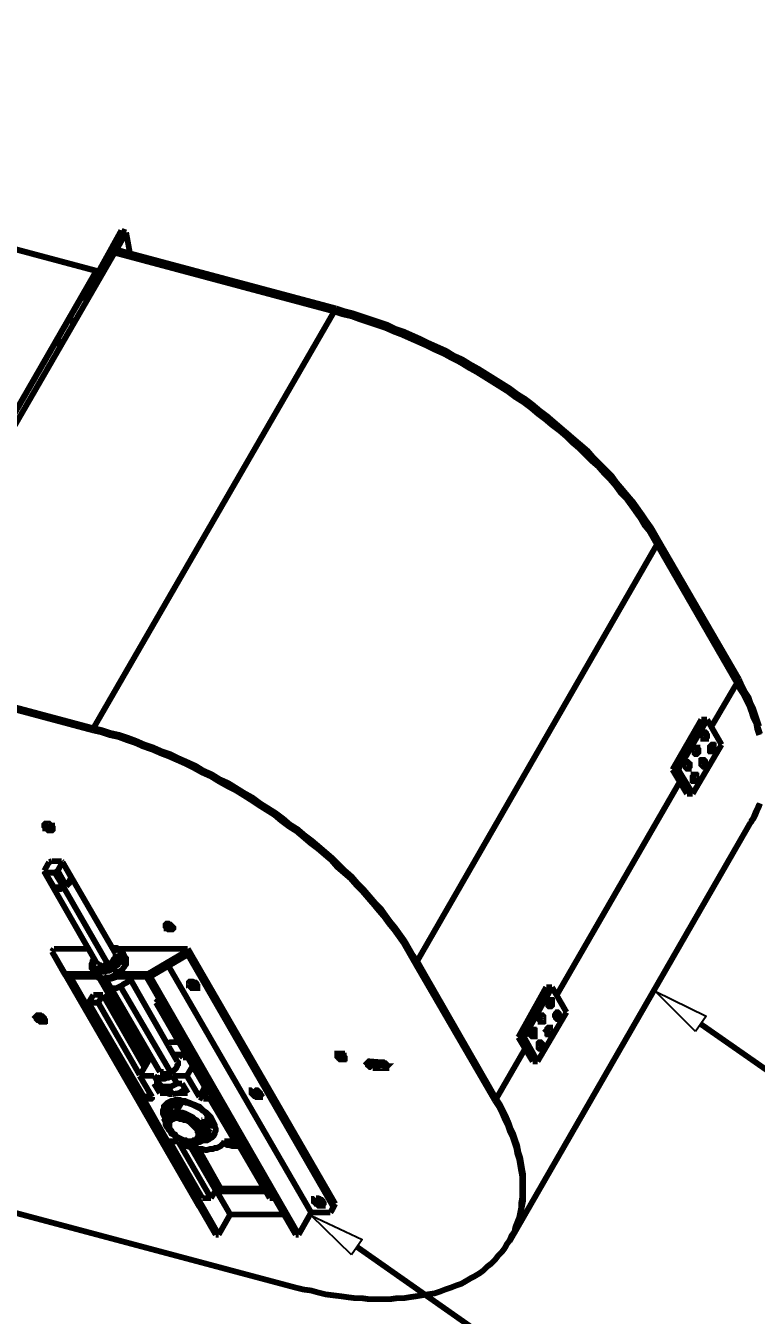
# Model space of a CAD drawing. Extents: x 0.1 to 11.6, y 0.3 to 16.2.
# Drawn here: x 5.55 to 6.813, y 5.702 to 7.934 of the extents above; entities that cross this region are included whole.
import ezdxf

# ---------------------------------------------------------------- set-up
doc = ezdxf.new("R2010")
doc.units = 0
doc.header["$MEASUREMENT"] = 0
doc.dimstyles.get("Standard").update_dxf_attribs({"dimtxt": 0.18, "dimasz": 0.18, "dimexe": 0.18, "dimexo": 0.0625, "dimgap": 0.09, "dimtad": 0, "dimtih": 1, "dimtoh": 1, "dimdec": 4, "dimzin": 0, "dimdsep": 46, "dimtxsty": 'Standard', "dimcen": 0.09, "dimadec": 0, "dimazin": 0, "dimtfac": 1, "dimtdec": 4, "dimtofl": 0, "dimtmove": 0, "dimatfit": 3, "dimfxl": 1, "dimtolj": 1, "dimtzin": 0, "dimarcsym": 0})

# ---------------------------------------------------------------- blocks, each defined once
blk = doc.blocks.new('*D4')
at = {"color": 0, "linetype": 'Continuous', "lineweight": -2, "transparency": 16777216}
blk.add_line((5.2917, 9.696), (5.2917, 8.2452), dxfattribs=at)
for start, end in [(337.5083, 345.0188), (254.9789, 262.4894)]:
    blk.add_arc((5.2917, 9.7994), 1.3741, start, end, dxfattribs=at)
at = {"color": 0, "linetype": 'Continuous', "transparency": 16777216}
for points in [[(6.5882, 9.2604), (6.5344, 9.287), (6.4817, 9.1123)], [(5.114, 8.4669), (5.1101, 8.4071), (5.2917, 8.4252)]]:
    blk.add_solid(points, dxfattribs=at)
at = {"layer": 'Defpoints', "color": 0, "linetype": 'Continuous', "transparency": 16777216}
for p in [(5.305, 9.7917), (5.2917, 9.7716), (5.2917, 9.7585), (5.7616, 8.5081), (9.4933, 7.3733)]:
    blk.add_point(p, dxfattribs=at)
at = {"color": 0, "linetype": 'Continuous', "transparency": 16777216, "insert": (5.9787, 8.6093), "char_height": 0.18, "attachment_point": 5}
blk.add_mtext('\\A1;varE', dxfattribs=at)

msp = doc.modelspace()

# ---------------------------------------------------------------- linework, layer by layer
at = {"color": 0, "const_width": 0.01}
for points in [[(5.67333, 7.50999), (5.06168, 7.67333)], [(5.06168, 7.67333), (5.67165, 7.50999)], [(5.715, 7.58003), (5.67165, 7.50168)], [(5.71832, 7.57835), (5.67503, 7.50168)], [(5.71832, 7.57835), (5.70167, 7.54833)], [(5.72331, 7.57667), (5.70665, 7.54665)], [(5.715, 7.58003), (5.71832, 7.57835)], [(5.71832, 7.57835), (5.72331, 7.57667)], [(5.72999, 7.53999), (5.72331, 7.57667)], [(5.28668, 6.81999), (5.70335, 7.54167)], [(5.70167, 7.54833), (5.70167, 7.54497), (5.70167, 7.54335), (5.70503, 7.54335)], [(5.70665, 7.54665), (5.70167, 7.54833)], [(5.70167, 7.54665), (5.70167, 7.53836)], [(6.08333, 7.44), (5.70335, 7.54167)], [(5.70665, 7.54665), (5.70503, 7.54335)], [(6.08501, 7.44168), (5.70503, 7.54335)], [(5.70503, 7.53999), (5.70503, 7.54335)], [(6.08664, 7.44499), (5.70665, 7.54665)], [(5.70665, 7.54665), (5.70833, 7.54665)], [(5.70665, 7.54665), (5.70833, 7.54665)], [(5.67165, 7.50999), (5.30165, 6.86664)], [(5.67165, 7.50836), (5.30165, 6.86664)], [(5.64665, 7.46164), (5.66997, 7.50499)], [(5.64665, 7.46001), (5.66997, 7.50168)], [(5.66997, 7.50499), (5.67165, 7.50667), (5.67333, 7.50667), (5.67333, 7.50499)], [(5.66997, 7.50499), (5.66997, 7.50168)], [(5.66997, 7.50168), (5.67165, 7.50168)], [(5.67165, 7.50836), (5.67165, 7.50999)], [(5.67333, 7.50999), (5.67165, 7.50999)], [(5.67333, 7.50836), (5.67165, 7.50836)], [(5.67165, 7.50836), (5.67333, 7.50836)], [(5.67165, 7.50667), (5.67333, 7.50667)], [(5.67165, 7.50168), (5.67333, 7.48833)], [(5.67165, 7.50168), (5.67503, 7.50168)], [(5.67165, 7.50168), (5.67333, 7.48833)], [(5.67165, 7.50168), (5.67333, 7.50168)], [(5.67333, 7.50999), (5.67333, 7.50836)], [(5.67333, 7.50667), (5.67333, 7.50999)], [(5.67333, 7.50499), (5.67333, 7.50836)], [(5.67503, 7.50168), (5.67503, 7.49333)], [(5.64501, 7.46001), (5.64665, 7.46001)], [(5.64665, 7.46001), (5.64665, 7.46164)], [(5.66667, 6.71832), (6.08333, 7.44)], [(6.64165, 7.03668), (6.63499, 7.04833), (6.62831, 7.06), (6.62001, 7.06999), (6.61333, 7.08165), (6.60499, 7.09332), (6.59668, 7.10499), (6.58832, 7.11664), (6.57835, 7.12668), (6.56999, 7.13835), (6.56, 7.15001), (6.55003, 7.16), (6.53999, 7.17165), (6.52832, 7.18164), (6.51833, 7.19168), (6.50667, 7.20335), (6.49501, 7.21332), (6.48503, 7.22331), (6.47331, 7.23335), (6.46001, 7.24333), (6.44835, 7.25331), (6.435, 7.26335), (6.42333, 7.27333), (6.41, 7.28331), (6.39665, 7.29167), (6.38336, 7.30165), (6.37001, 7.31), (6.35667, 7.31836), (6.34332, 7.32667), (6.33003, 7.33501), (6.315, 7.34332), (6.30165, 7.35167), (6.28836, 7.35835), (6.27333, 7.36664), (6.25836, 7.37332), (6.24501, 7.37999), (6.22999, 7.38667), (6.215, 7.39333), (6.19997, 7.40001), (6.18668, 7.405), (6.17165, 7.41168), (6.15668, 7.41667), (6.14165, 7.42165), (6.12668, 7.42665), (6.11333, 7.43164), (6.09831, 7.435), (6.08333, 7.44)], [(6.08501, 7.44168), (6.08664, 7.44499)], [(6.64333, 7.03836), (6.63667, 7.05003), (6.62831, 7.06168), (6.62169, 7.07167), (6.61333, 7.08333), (6.60499, 7.095), (6.59668, 7.10667), (6.58832, 7.11833), (6.58003, 7.12831), (6.56999, 7.13997), (6.56, 7.15169), (6.55003, 7.16168), (6.53999, 7.17333), (6.53, 7.18332), (6.51833, 7.19336), (6.50836, 7.20503), (6.49669, 7.215), (6.48503, 7.22499), (6.47331, 7.23503), (6.46164, 7.24501), (6.44997, 7.25499), (6.43668, 7.26497), (6.42503, 7.27501), (6.41168, 7.285), (6.39833, 7.29335), (6.38499, 7.30333), (6.37169, 7.31168), (6.35835, 7.31999), (6.345, 7.32835), (6.33003, 7.33664), (6.31668, 7.345), (6.30333, 7.35335), (6.28836, 7.36003), (6.27501, 7.36833), (6.25999, 7.375), (6.24501, 7.38167), (6.23167, 7.38835), (6.21669, 7.39501), (6.20167, 7.40169), (6.18668, 7.40668), (6.17165, 7.41336), (6.15831, 7.41835), (6.14333, 7.42333), (6.12831, 7.42833), (6.11333, 7.43332), (6.09831, 7.43668), (6.08501, 7.44168)], [(6.64501, 7.04167), (6.63835, 7.05333), (6.63167, 7.065), (6.62332, 7.07667), (6.61664, 7.08664), (6.60835, 7.09831), (6.59999, 7.11003), (6.59, 7.12169), (6.58165, 7.13167), (6.57167, 7.14333), (6.56332, 7.155), (6.55333, 7.16499), (6.54167, 7.17665), (6.53168, 7.18668), (6.52165, 7.19835), (6.50999, 7.20833), (6.49832, 7.21832), (6.48665, 7.22835), (6.47499, 7.23833), (6.46332, 7.24832), (6.45167, 7.25836), (6.43832, 7.26833), (6.42665, 7.27832), (6.41336, 7.28836), (6.40001, 7.29665), (6.38667, 7.30664), (6.37332, 7.315), (6.36003, 7.32335), (6.34668, 7.33165), (6.33333, 7.34), (6.31836, 7.34831), (6.30501, 7.35667), (6.28999, 7.36333), (6.27669, 7.37169), (6.26167, 7.37831), (6.24669, 7.38499), (6.23335, 7.39165), (6.21832, 7.39833), (6.20335, 7.405), (6.18832, 7.41), (6.17503, 7.41667), (6.16, 7.42165), (6.14501, 7.42665), (6.12999, 7.43164), (6.11501, 7.43668), (6.10167, 7.44), (6.08664, 7.44499)], [(5.62332, 7.42503), (5.63499, 7.42165)], [(5.625, 7.42503), (5.63499, 7.42333)], [(5.60167, 7.38499), (5.61165, 7.38336)], [(5.60335, 7.38835), (5.61333, 7.38667)], [(6.22667, 6.315), (6.64165, 7.03668)], [(6.78, 6.79665), (6.64165, 7.03668)], [(6.64333, 7.03836), (6.64501, 7.04167)], [(6.78168, 6.80003), (6.64333, 7.03836)], [(6.78331, 6.80333), (6.64501, 7.04167)], [(5.66499, 6.715), (5.285, 6.81668)], [(5.66667, 6.71832), (5.28668, 6.81999)], [(6.78168, 6.80003), (6.78331, 6.80333)], [(6.81836, 6.72168), (6.815, 6.73167), (6.81168, 6.74164), (6.80832, 6.75168), (6.80333, 6.76167), (6.80003, 6.77165), (6.79335, 6.78168), (6.78836, 6.79167), (6.78331, 6.80333)], [(6.73503, 6.72), (6.78, 6.79665)], [(6.81836, 6.70665), (6.815, 6.71669), (6.81332, 6.72667), (6.80832, 6.73665), (6.80501, 6.74669), (6.80165, 6.75667), (6.79665, 6.76665), (6.79167, 6.77669), (6.785, 6.78668), (6.78, 6.79665)], [(6.81999, 6.70833), (6.81668, 6.71832), (6.81332, 6.72835), (6.81, 6.73833), (6.80664, 6.74832), (6.80165, 6.75836), (6.79665, 6.76833), (6.79167, 6.77832), (6.78668, 6.78836), (6.78168, 6.80003)], [(5.66667, 6.71832), (5.66499, 6.715)], [(6.22331, 6.31168), (6.21669, 6.32335), (6.21001, 6.33501), (6.20335, 6.34668), (6.19499, 6.35835), (6.18668, 6.37001), (6.17833, 6.37999), (6.16997, 6.39165), (6.16, 6.40332), (6.15169, 6.41336), (6.14165, 6.42503), (6.13167, 6.43668), (6.12169, 6.44667), (6.11165, 6.45833), (6.09999, 6.46832), (6.08832, 6.47835), (6.07835, 6.49001), (6.06668, 6.5), (6.05501, 6.50999), (6.04167, 6.52001), (6.03, 6.53), (6.01833, 6.53999), (6.00499, 6.54833), (5.99164, 6.55832), (5.97999, 6.56836), (5.96669, 6.57667), (5.95335, 6.58501), (5.93832, 6.595), (5.92503, 6.60335), (5.91168, 6.61165), (5.89833, 6.61833), (5.88336, 6.62668), (5.87001, 6.63499), (5.85499, 6.64165), (5.84, 6.65001), (5.82667, 6.65668), (5.81168, 6.66336), (5.79665, 6.66997), (5.78331, 6.67503), (5.76833, 6.68164), (5.75331, 6.68668), (5.73833, 6.69336), (5.72331, 6.69835), (5.71001, 6.70335), (5.69499, 6.70665), (5.68001, 6.71164), (5.66499, 6.715)], [(6.22667, 6.315), (6.21832, 6.32667), (6.21164, 6.33832), (6.20503, 6.34999), (6.19667, 6.36165), (6.18832, 6.37332), (6.18001, 6.38336), (6.17165, 6.39501), (6.16336, 6.40668), (6.15332, 6.41667), (6.14333, 6.42833), (6.13336, 6.44), (6.12332, 6.44997), (6.11333, 6.46164), (6.10167, 6.47168), (6.09169, 6.48167), (6.08003, 6.49333), (6.06836, 6.50331), (6.05664, 6.51335), (6.04497, 6.52333), (6.03168, 6.53331), (6.02001, 6.54335), (6.00667, 6.55165), (5.99501, 6.56168), (5.98167, 6.57167), (5.96832, 6.58003), (5.95503, 6.58832), (5.94168, 6.59831), (5.92665, 6.60667), (5.91336, 6.61501), (5.90001, 6.62332), (5.88499, 6.62999), (5.87169, 6.63835), (5.85667, 6.64501), (5.84332, 6.65332), (5.82835, 6.66), (5.81332, 6.66667), (5.80003, 6.67333), (5.785, 6.67833), (5.77001, 6.685), (5.75499, 6.69), (5.74001, 6.69667), (5.72667, 6.70167), (5.71164, 6.70665), (5.69667, 6.71001), (5.68164, 6.715), (5.66667, 6.71832)], [(6.22667, 6.315), (6.21832, 6.32667), (6.21164, 6.33832), (6.20503, 6.34999), (6.19667, 6.36165), (6.18832, 6.37332), (6.18001, 6.38336), (6.17165, 6.39501), (6.16336, 6.40668), (6.15332, 6.41667), (6.14333, 6.42833), (6.13336, 6.44), (6.12332, 6.44997), (6.11333, 6.46164), (6.10167, 6.47168), (6.09169, 6.48167), (6.08003, 6.49333), (6.06836, 6.50331), (6.05664, 6.51335), (6.04497, 6.52333), (6.03168, 6.53331), (6.02001, 6.54335), (6.00667, 6.55165), (5.99501, 6.56168), (5.98167, 6.57167), (5.96832, 6.58003), (5.95503, 6.58832), (5.94168, 6.59831), (5.92665, 6.60667), (5.91336, 6.61501), (5.90001, 6.62332), (5.88499, 6.62999), (5.87169, 6.63835), (5.85667, 6.64501), (5.84332, 6.65332), (5.82835, 6.66), (5.81332, 6.66667), (5.80003, 6.67333), (5.785, 6.67833), (5.77001, 6.685), (5.75499, 6.69), (5.74001, 6.69667), (5.72667, 6.70167), (5.71164, 6.70665), (5.69667, 6.71001), (5.68164, 6.715), (5.66667, 6.71832)], [(6.71832, 6.73335), (6.66835, 6.64665)], [(6.72835, 6.73335), (6.67833, 6.64665)], [(6.72835, 6.73335), (6.71832, 6.73335)], [(6.75331, 6.69), (6.72835, 6.73335)], [(6.70335, 6.60499), (6.75331, 6.69)], [(6.46832, 6.25667), (6.68164, 6.62668)], [(6.67833, 6.64665), (6.66835, 6.64665)], [(6.66835, 6.64665), (6.69336, 6.60499)], [(6.67833, 6.64665), (6.70335, 6.60499)], [(6.70335, 6.60499), (6.69336, 6.60499)], [(6.80333, 6.55501), (6.80501, 6.55664), (6.80832, 6.56332), (6.81168, 6.57167), (6.815, 6.57835), (6.81836, 6.58664)], [(6.80501, 6.55501), (6.80501, 6.55832), (6.81, 6.565), (6.81332, 6.57335), (6.81668, 6.58003), (6.81999, 6.58832)], [(6.80664, 6.56), (6.80832, 6.56168), (6.81168, 6.56836), (6.815, 6.57667), (6.81836, 6.58333)], [(6.80501, 6.55664), (6.80664, 6.56)], [(5.58333, 6.55333), (5.58333, 6.55165), (5.58501, 6.55003), (5.58501, 6.54833), (5.58664, 6.54833), (5.58832, 6.54665), (5.59, 6.54665), (5.59169, 6.54497), (5.59332, 6.54497), (5.595, 6.54497), (5.59668, 6.54497)], [(5.58333, 6.55333), (5.58333, 6.55165), (5.58501, 6.55003), (5.58501, 6.54833), (5.58664, 6.54833), (5.58832, 6.54665), (5.59, 6.54665), (5.59169, 6.54497), (5.59332, 6.54497), (5.595, 6.54497), (5.59668, 6.54497)], [(5.58664, 6.55333), (5.59, 6.55003), (5.595, 6.54833)], [(6.38835, 5.83333), (6.80333, 6.55501)], [(5.59, 6.48665), (5.58165, 6.47168)], [(5.58165, 6.47168), (5.58333, 6.46832)], [(5.58165, 6.47), (5.67333, 6.31)], [(5.595, 6.48833), (5.59, 6.48665)], [(5.61165, 6.48833), (5.595, 6.48833)], [(5.59999, 6.46832), (5.60499, 6.47168)], [(5.60499, 6.47168), (5.61333, 6.48665)], [(5.60499, 6.47168), (5.62001, 6.44499)], [(5.61333, 6.48665), (5.61165, 6.48833)], [(5.70503, 6.32835), (5.61333, 6.48665)], [(5.61333, 6.48665), (5.62831, 6.46001)], [(5.58333, 6.46832), (5.59831, 6.44336)], [(5.58333, 6.46832), (5.59999, 6.46832)], [(5.59999, 6.46832), (5.61501, 6.44336)], [(5.62001, 6.44499), (5.62169, 6.44667), (5.62332, 6.44835), (5.625, 6.44997), (5.62668, 6.45335), (5.62831, 6.45503), (5.62831, 6.45665), (5.62831, 6.45833), (5.62831, 6.46001)], [(5.62001, 6.44499), (5.62831, 6.46001)], [(5.59831, 6.44336), (5.59999, 6.44168), (5.60167, 6.44), (5.60335, 6.44), (5.60499, 6.44), (5.60667, 6.44), (5.61003, 6.44), (5.61333, 6.44168), (5.61501, 6.44336)], [(5.59831, 6.44336), (5.61501, 6.44336)], [(5.69168, 6.31), (5.61501, 6.44336)], [(5.79335, 6.37999), (5.79335, 6.37831), (5.79497, 6.37668), (5.79665, 6.375), (5.79833, 6.375), (5.80003, 6.37332), (5.80165, 6.37332), (5.80333, 6.37332), (5.80501, 6.37332)], [(5.79335, 6.37999), (5.79335, 6.37831), (5.79497, 6.37668), (5.79665, 6.375), (5.79833, 6.375), (5.80003, 6.37332), (5.80165, 6.37332), (5.80333, 6.37332), (5.80501, 6.37332)], [(5.79833, 6.37999), (5.80165, 6.37668)], [(5.59831, 6.33664), (5.595, 6.33165)], [(5.65831, 6.33664), (5.59831, 6.33664)], [(5.67833, 6.30165), (5.68164, 6.30165), (5.685, 6.30165), (5.68668, 6.30165), (5.69, 6.30333), (5.69336, 6.30501), (5.69667, 6.30664), (5.69997, 6.30832), (5.70167, 6.31), (5.70503, 6.31168), (5.70665, 6.315), (5.70833, 6.31668), (5.71001, 6.31999), (5.71164, 6.32167), (5.71332, 6.32497), (5.71332, 6.32667), (5.71332, 6.32835), (5.71332, 6.33165), (5.71164, 6.33333), (5.71001, 6.33501), (5.70665, 6.33664), (5.70503, 6.33832), (5.70335, 6.33832), (5.69997, 6.33832)], [(5.69997, 6.33832), (5.69835, 6.33832)], [(5.70167, 6.30333), (5.70503, 6.30664), (5.70833, 6.30832), (5.71001, 6.31168), (5.71332, 6.31332), (5.715, 6.31668), (5.715, 6.31836), (5.71669, 6.32167), (5.71832, 6.32335), (5.71832, 6.32497), (5.71832, 6.32835), (5.71669, 6.33003), (5.71669, 6.33165), (5.715, 6.33333), (5.71332, 6.33501), (5.71164, 6.33664), (5.71001, 6.33664), (5.70665, 6.33832), (5.70335, 6.33832), (5.70167, 6.33832)], [(5.83003, 6.33664), (5.71001, 6.33664)], [(5.82667, 6.33165), (5.83003, 6.33664)], [(5.83003, 6.33664), (6.08501, 5.89501)], [(5.595, 6.33165), (5.61664, 6.29335)], [(5.595, 6.33165), (5.59831, 6.32667)], [(5.59831, 6.32667), (5.62001, 6.28836)], [(5.59831, 6.32667), (5.84999, 5.88997)], [(5.66667, 6.31836), (5.66499, 6.315), (5.66499, 6.31332), (5.66336, 6.31), (5.66336, 6.30832), (5.66336, 6.30501), (5.66336, 6.30333), (5.66499, 6.30165), (5.66667, 6.30003), (5.66835, 6.29833), (5.66997, 6.29833), (5.67165, 6.29665), (5.67503, 6.29665), (5.67665, 6.29497), (5.68001, 6.29665), (5.68332, 6.29665), (5.68668, 6.29665), (5.69, 6.29833), (5.69336, 6.29833), (5.69667, 6.30003), (5.69997, 6.30165), (5.70167, 6.30333)], [(5.66835, 6.31999), (5.66667, 6.31668), (5.66499, 6.315), (5.66499, 6.31168), (5.66499, 6.31), (5.66499, 6.30832), (5.66667, 6.30664), (5.66667, 6.30501), (5.66835, 6.30333), (5.67165, 6.30165), (5.67333, 6.30165), (5.67503, 6.30165), (5.67833, 6.30165)], [(5.68001, 6.29833), (5.68332, 6.29833), (5.685, 6.29833), (5.68832, 6.30003), (5.69168, 6.30003), (5.69499, 6.30165), (5.69835, 6.30333), (5.70167, 6.30501), (5.70335, 6.30832), (5.70665, 6.31), (5.70833, 6.31168), (5.71001, 6.315), (5.71164, 6.31668), (5.71332, 6.31999), (5.71332, 6.32167), (5.715, 6.32335), (5.715, 6.32667), (5.715, 6.32835), (5.71332, 6.33003)], [(5.68164, 6.30664), (5.685, 6.30664), (5.68668, 6.30832), (5.69, 6.30832), (5.69168, 6.31), (5.69336, 6.31), (5.69667, 6.31168), (5.69835, 6.31332), (5.69997, 6.315), (5.70167, 6.31836), (5.70335, 6.31999), (5.70503, 6.32167), (5.70503, 6.32335), (5.70503, 6.32497), (5.70503, 6.32667), (5.70503, 6.32835)], [(5.70833, 6.29335), (5.71164, 6.29665), (5.71332, 6.29833), (5.71669, 6.30003), (5.71832, 6.30333), (5.72, 6.30501), (5.72168, 6.30832), (5.72331, 6.31), (5.72331, 6.31332), (5.72331, 6.315), (5.72331, 6.31836), (5.72331, 6.31999), (5.72168, 6.32167)], [(5.71332, 6.33003), (5.71164, 6.33333)], [(5.72168, 6.32167), (5.71669, 6.33165)], [(5.76167, 6.29335), (5.82667, 6.33165)], [(5.76497, 6.28836), (5.83003, 6.32667)], [(5.82667, 6.33165), (5.83003, 6.32667)], [(5.83003, 6.32667), (6.08165, 5.88997)], [(6.22667, 6.315), (6.22331, 6.31168)], [(6.36333, 6.07667), (6.22667, 6.315)], [(5.61664, 6.29335), (5.66997, 6.29335)], [(5.61664, 6.29335), (5.62001, 6.28836)], [(5.66499, 6.30165), (5.66997, 6.29167)], [(5.66667, 6.30664), (5.66835, 6.30333)], [(5.66835, 6.30333), (5.66835, 6.30165), (5.66997, 6.30003), (5.67165, 6.30003), (5.67503, 6.29833), (5.67665, 6.29833), (5.68001, 6.29833)], [(5.66997, 6.29167), (5.67165, 6.28999), (5.67333, 6.28836), (5.67503, 6.28668), (5.67833, 6.28668), (5.68001, 6.28668), (5.68332, 6.285), (5.685, 6.285), (5.68832, 6.28668), (5.69168, 6.28668), (5.69499, 6.28668), (5.69835, 6.28836), (5.70167, 6.28999), (5.70503, 6.29167), (5.70833, 6.29335)], [(5.67333, 6.31), (5.67503, 6.31), (5.67665, 6.30832), (5.67833, 6.30832), (5.68001, 6.30664), (5.68164, 6.30664)], [(5.68001, 6.29833), (5.67833, 6.30165)], [(5.70833, 6.29335), (5.70167, 6.30333)], [(5.70833, 6.29335), (5.76167, 6.29335)], [(5.76167, 6.29335), (5.76497, 6.28836)], [(5.79665, 6.30664), (6.04335, 5.87999)], [(6.36165, 6.07335), (6.22331, 6.31168)], [(5.62001, 6.28836), (5.87831, 5.84169)], [(5.62668, 6.28836), (5.67333, 6.28836)], [(5.62668, 6.28836), (5.88336, 5.84169)], [(5.67665, 6.28668), (5.75999, 6.14165)], [(5.67833, 6.28668), (5.685, 6.27333)], [(5.67833, 6.28668), (5.68332, 6.28331), (5.68832, 6.28331)], [(5.685, 6.27333), (5.68668, 6.27165), (5.68832, 6.27001), (5.69, 6.26833), (5.69168, 6.26833), (5.69499, 6.26833), (5.69835, 6.26665)], [(5.68832, 6.28331), (5.69835, 6.285), (5.70833, 6.28836)], [(5.68832, 6.28331), (5.69835, 6.26665)], [(5.69835, 6.28836), (5.70833, 6.28836)], [(5.69835, 6.26665), (5.69997, 6.26833), (5.70335, 6.26833), (5.70665, 6.26833), (5.71001, 6.27001), (5.71332, 6.27165), (5.71669, 6.27333), (5.71832, 6.27501), (5.72168, 6.27669), (5.72499, 6.27832), (5.72667, 6.28168), (5.72835, 6.28331), (5.72999, 6.28668), (5.73167, 6.28836)], [(5.70833, 6.28836), (5.75836, 6.28836)], [(5.80003, 6.12332), (5.71332, 6.27165)], [(5.81168, 6.14165), (5.72999, 6.285)], [(5.75836, 6.28836), (6.01665, 5.84169)], [(5.76497, 6.28836), (6.02165, 5.84169)], [(5.84332, 6.26833), (5.84169, 6.26833), (5.84, 6.26833), (5.83664, 6.26833), (5.83501, 6.27001), (5.83333, 6.27165), (5.83333, 6.27333), (5.83165, 6.27333), (5.83165, 6.27501), (5.83165, 6.27669), (5.83165, 6.27832), (5.83333, 6.28), (5.83501, 6.28)], [(5.83333, 6.28), (5.83832, 6.27501), (5.84668, 6.27333)], [(5.83333, 6.28), (5.83501, 6.28), (5.83501, 6.27832), (5.83664, 6.27669), (5.83832, 6.27501), (5.84, 6.27501), (5.84169, 6.27333), (5.84332, 6.27333), (5.845, 6.27333), (5.84668, 6.27333)], [(5.83501, 6.28), (5.83664, 6.28), (5.83832, 6.28), (5.84169, 6.27832), (5.84332, 6.27832), (5.845, 6.27669), (5.845, 6.27501), (5.84668, 6.27333), (5.84668, 6.27165), (5.84668, 6.27001), (5.84668, 6.26833), (5.845, 6.26833), (5.84332, 6.26833)], [(5.83832, 6.28), (5.845, 6.27669)], [(5.84668, 6.27333), (5.84332, 6.26833)], [(5.84668, 6.27333), (5.84831, 6.27333)], [(6.44997, 6.27001), (6.40169, 6.18332)], [(6.46001, 6.27001), (6.41168, 6.18332)], [(6.46001, 6.27001), (6.44997, 6.27001)], [(6.48503, 6.22667), (6.46001, 6.27001)], [(5.66667, 6.25667), (5.65831, 6.24333)], [(5.68332, 6.25667), (5.66667, 6.25667)], [(5.67503, 6.24333), (5.68332, 6.25667)], [(5.75499, 6.13167), (5.68332, 6.25667)], [(5.69835, 6.26665), (5.78168, 6.12332)], [(5.78, 6.25), (5.77501, 6.24333)], [(5.75499, 6.07835), (5.65831, 6.24333)], [(5.65831, 6.24333), (5.67503, 6.24333)], [(5.74669, 6.11833), (5.67503, 6.24333)], [(5.86664, 6.08501), (5.77501, 6.24333)], [(5.77501, 6.24333), (5.785, 6.24333)], [(6.435, 6.14165), (6.48503, 6.22667)], [(5.56999, 6.22168), (5.56999, 6.22), (5.56999, 6.21832), (5.57167, 6.21669), (5.57335, 6.21669), (5.57497, 6.215), (5.57667, 6.21332), (5.57835, 6.21332), (5.58003, 6.21332), (5.58165, 6.21332), (5.58333, 6.21332)], [(5.56999, 6.22168), (5.56999, 6.22), (5.56999, 6.21832), (5.57167, 6.21669), (5.57335, 6.21669), (5.57497, 6.215), (5.57667, 6.21332), (5.57835, 6.21332), (5.58003, 6.21332), (5.58165, 6.21332), (5.58333, 6.21332)], [(5.57335, 6.22168), (5.57667, 6.21832), (5.58165, 6.21669)], [(6.71669, 6.20665), (7.07497, 5.95665)], [(6.41168, 6.18332), (6.40169, 6.18332)], [(6.40169, 6.18332), (6.42665, 6.14165)], [(6.41168, 6.18332), (6.435, 6.14165)], [(5.815, 6.17503), (5.81168, 6.17503), (5.80832, 6.17503), (5.80501, 6.17503), (5.80165, 6.17503), (5.80003, 6.17503), (5.79665, 6.17333), (5.79497, 6.17333), (5.79497, 6.17165)], [(6.36333, 6.07667), (6.41336, 6.16336)], [(5.74669, 6.11664), (5.76497, 6.14833)], [(5.76665, 6.14833), (5.76497, 6.14833)], [(5.81168, 6.14165), (5.81332, 6.13997), (5.81332, 6.13835), (5.81332, 6.13667), (5.81168, 6.13499), (5.81168, 6.13336), (5.81, 6.12999), (5.80832, 6.12831), (5.80664, 6.12668), (5.80501, 6.125), (5.80165, 6.12332), (5.80003, 6.12332), (5.79665, 6.12169), (5.79497, 6.12001), (5.79167, 6.12001), (5.78999, 6.12001)], [(5.80501, 6.15332), (5.80832, 6.15332), (5.81, 6.15332), (5.81332, 6.15332), (5.81668, 6.15332), (5.81836, 6.15169), (5.81999, 6.15001), (5.82167, 6.14833)], [(5.83003, 6.14833), (5.82167, 6.14833)], [(6.09, 6.155), (6.095, 6.15001), (6.10167, 6.14833)], [(6.09, 6.155), (6.09, 6.15332), (6.09169, 6.15169), (6.09332, 6.15169), (6.095, 6.15001), (6.09668, 6.15001), (6.09831, 6.14833), (6.09999, 6.14833), (6.10167, 6.14833)], [(6.15001, 6.12999), (6.14833, 6.13167), (6.14665, 6.13167), (6.14501, 6.13167), (6.14333, 6.13336), (6.14165, 6.13499), (6.14165, 6.13667), (6.13997, 6.13835), (6.14165, 6.13997), (6.14333, 6.14165), (6.14501, 6.14165)], [(6.14665, 6.13667), (6.14333, 6.14165)], [(6.14333, 6.14165), (6.14665, 6.13667), (6.15169, 6.13499)], [(6.14501, 6.14165), (6.16499, 6.13997)], [(6.15001, 6.12999), (6.15169, 6.13499)], [(6.15169, 6.13499), (6.17165, 6.13336)], [(6.17333, 6.13336), (6.17165, 6.13336), (6.16997, 6.13336), (6.16835, 6.13499), (6.16667, 6.13499), (6.16499, 6.13667), (6.16336, 6.13835), (6.16336, 6.13997)], [(6.16499, 6.13997), (6.16667, 6.13997), (6.16835, 6.13997), (6.16997, 6.13835), (6.17165, 6.13835), (6.17333, 6.13667), (6.17333, 6.13499), (6.17333, 6.13336), (6.17503, 6.13336), (6.17333, 6.13167), (6.17333, 6.12999), (6.17165, 6.12999), (6.16997, 6.12999)], [(6.435, 6.14165), (6.42665, 6.14165)], [(5.74669, 6.11664), (5.76833, 6.08003)], [(5.77165, 6.11664), (5.74669, 6.11664)], [(5.78, 6.10335), (5.77165, 6.11664)], [(5.80333, 6.11664), (5.80003, 6.11501), (5.79665, 6.11333), (5.79335, 6.11333), (5.78999, 6.11165), (5.78668, 6.11165), (5.78331, 6.11165), (5.78, 6.11165), (5.77832, 6.11333), (5.77501, 6.11333), (5.77333, 6.11501), (5.77165, 6.11664)], [(5.78999, 6.12001), (5.78836, 6.12001), (5.785, 6.12001), (5.78331, 6.12169), (5.78331, 6.12332), (5.78168, 6.12332)], [(5.81168, 6.10335), (5.80333, 6.11664)], [(5.82835, 6.11664), (5.80333, 6.11664)], [(5.82835, 6.11664), (5.83832, 6.13336)], [(5.84999, 6.08003), (5.82835, 6.11664)], [(6.15001, 6.12999), (6.16997, 6.12999)], [(6.16997, 6.12999), (6.17165, 6.13336)], [(6.17333, 6.13336), (6.17165, 6.13336)], [(5.78, 6.10335), (5.77165, 6.10335)], [(5.77165, 6.10335), (5.78168, 6.08664)], [(5.81168, 6.10335), (5.80832, 6.10167), (5.80501, 6.09999), (5.80165, 6.09831), (5.79833, 6.09831), (5.79497, 6.09831), (5.79167, 6.09831), (5.78836, 6.09831), (5.785, 6.09831), (5.78331, 6.09999), (5.78168, 6.10167), (5.78, 6.10335)], [(5.78168, 6.08664), (5.78668, 6.09668)], [(5.78668, 6.09831), (5.79167, 6.09)], [(5.79167, 6.09), (5.79167, 6.08832), (5.79335, 6.08664), (5.79497, 6.08664), (5.79833, 6.08501), (5.80003, 6.08501), (5.80333, 6.08501)], [(5.80333, 6.08501), (5.79497, 6.09831)], [(5.80333, 6.08501), (5.815, 6.08664), (5.82497, 6.09332)], [(5.81999, 6.10335), (5.81168, 6.10335)], [(5.83003, 6.08664), (5.81999, 6.10335)], [(5.84999, 6.08003), (5.86003, 6.09831)], [(5.85667, 6.07667), (5.86501, 6.09)], [(5.95167, 6.08003), (5.94997, 6.08003), (5.94835, 6.08003), (5.94667, 6.08165), (5.94499, 6.08165), (5.94336, 6.08333), (5.94168, 6.08501), (5.94, 6.08664), (5.94, 6.08832), (5.94, 6.09), (5.94, 6.09169), (5.94168, 6.09169), (5.94336, 6.09332)], [(5.94336, 6.09332), (5.94499, 6.09169), (5.94835, 6.09169), (5.94997, 6.09169), (5.95167, 6.09), (5.95335, 6.08832), (5.95503, 6.08664), (5.95503, 6.08501), (5.95665, 6.08333), (5.95503, 6.08165), (5.95503, 6.08003), (5.95335, 6.08003), (5.95167, 6.08003)], [(5.94336, 6.09169), (5.94667, 6.08664), (5.95503, 6.08501)], [(5.94336, 6.09169), (5.94336, 6.09), (5.94499, 6.08832), (5.94667, 6.08832), (5.94835, 6.08664), (5.94997, 6.08501), (5.95167, 6.08501), (5.95335, 6.08501), (5.95503, 6.08501)], [(5.94835, 6.09169), (5.95335, 6.08832)], [(5.75331, 6.07667), (5.75836, 6.08501)], [(5.75331, 6.07667), (5.79497, 6.00331)], [(5.76497, 6.07667), (5.75331, 6.07667)], [(5.75836, 6.08501), (5.76497, 6.08501)], [(5.76497, 6.07667), (5.76665, 6.07667), (5.76833, 6.07835), (5.76833, 6.08003)], [(5.76497, 6.07667), (5.76833, 6.08003)], [(5.78168, 6.08664), (5.79497, 6.08664)], [(5.81168, 6.07497), (5.80832, 6.07497), (5.80501, 6.07335), (5.80165, 6.07335), (5.79833, 6.07167), (5.79497, 6.06999), (5.79335, 6.06836), (5.79167, 6.06668), (5.78999, 6.065), (5.78836, 6.06332), (5.78836, 6.06), (5.78668, 6.05664), (5.78668, 6.05333), (5.78668, 6.05165), (5.78836, 6.04833), (5.78999, 6.04497), (5.79167, 6.04167)], [(5.79167, 6.06668), (5.78999, 6.065), (5.78999, 6.06168), (5.78999, 6.05832), (5.78999, 6.05501), (5.79167, 6.05333), (5.79167, 6.05003), (5.79335, 6.04665)], [(5.79335, 6.06), (5.79497, 6.06168), (5.79497, 6.06332), (5.79665, 6.06332), (5.79665, 6.065), (5.79833, 6.065), (5.79833, 6.06668), (5.80003, 6.06668), (5.80003, 6.065), (5.79833, 6.065), (5.79833, 6.06332)], [(5.80003, 6.06668), (5.79833, 6.06668)], [(5.80501, 6.06332), (5.80003, 6.06668)], [(5.80003, 6.06668), (5.80003, 6.065), (5.80003, 6.06332)], [(5.81999, 6.07167), (5.81668, 6.07167), (5.81332, 6.06999), (5.81, 6.06999), (5.80832, 6.06836), (5.80664, 6.06668), (5.80333, 6.065)], [(5.81999, 6.07167), (5.81, 6.05501)], [(5.85499, 6.00499), (5.85667, 6.00499), (5.86003, 6.00499), (5.86333, 6.00499), (5.86664, 6.00667), (5.86833, 6.00836), (5.87169, 6.00999), (5.87332, 6.01167), (5.875, 6.01335), (5.87668, 6.01665), (5.87668, 6.01833), (5.87831, 6.02165), (5.87831, 6.02501), (5.87668, 6.02832), (5.87668, 6.03168), (5.875, 6.035), (5.87332, 6.03836), (5.87169, 6.04167), (5.87001, 6.04497), (5.86664, 6.04833), (5.86333, 6.05165), (5.86165, 6.05333), (5.85667, 6.05664), (5.85335, 6.06), (5.84999, 6.06332), (5.845, 6.065), (5.84169, 6.06668), (5.83664, 6.06836), (5.83333, 6.06999), (5.82835, 6.07167), (5.82497, 6.07335), (5.81999, 6.07335), (5.81668, 6.07497), (5.81168, 6.07497)], [(5.81332, 6.08664), (5.83003, 6.08664)], [(5.86833, 6.02501), (5.86833, 6.02669), (5.87001, 6.03), (5.87001, 6.03168), (5.87001, 6.035), (5.87001, 6.03668), (5.86833, 6.03999), (5.86664, 6.04335), (5.86501, 6.04497), (5.86333, 6.04833), (5.86165, 6.05165), (5.85835, 6.05501), (5.85499, 6.05664), (5.85167, 6.06), (5.84831, 6.06168), (5.845, 6.06332), (5.84169, 6.065), (5.83832, 6.06668), (5.83333, 6.06836), (5.83003, 6.06999), (5.82667, 6.06999), (5.82335, 6.07167), (5.81999, 6.07167)], [(5.84999, 6.08003), (5.85335, 6.07835), (5.85667, 6.07667)], [(5.86833, 6.07667), (5.85667, 6.07667)], [(5.86664, 6.08501), (5.875, 6.08501)], [(5.86833, 6.07667), (5.875, 6.08501)], [(5.91168, 6.00331), (5.86833, 6.07667)], [(5.91667, 6.01167), (5.875, 6.08501)], [(5.95503, 6.08501), (5.95167, 6.08003)], [(5.95503, 6.08501), (5.95665, 6.08501)], [(6.01665, 5.75), (6.03, 5.74669), (6.04335, 5.74501), (6.05501, 5.74164), (6.06836, 5.73833), (6.08165, 5.73665), (6.095, 5.73503), (6.10667, 5.73335), (6.12001, 5.73167), (6.13167, 5.73167), (6.14333, 5.72999), (6.15668, 5.72999), (6.16835, 5.72999), (6.18001, 5.72999), (6.19168, 5.73167), (6.20335, 5.73167), (6.21332, 5.73335), (6.22499, 5.73503), (6.23503, 5.73665), (6.24501, 5.73833), (6.25667, 5.74001), (6.26665, 5.74333), (6.27501, 5.74669), (6.285, 5.75), (6.29335, 5.75331), (6.30333, 5.75667), (6.31168, 5.76167), (6.31999, 5.76665), (6.32667, 5.77001), (6.33501, 5.77501), (6.34169, 5.78), (6.34831, 5.78668), (6.35499, 5.79167), (6.36165, 5.79833), (6.36664, 5.80501), (6.37332, 5.81168), (6.37831, 5.81836), (6.38167, 5.82497), (6.38667, 5.83165), (6.38997, 5.84), (6.39501, 5.84668), (6.39665, 5.85499), (6.40001, 5.86333), (6.40332, 5.87169), (6.405, 5.87999), (6.40668, 5.88835), (6.40668, 5.89665), (6.40831, 5.905), (6.40831, 5.91499), (6.40831, 5.92333), (6.40831, 5.93332), (6.40831, 5.94336), (6.40668, 5.95167), (6.405, 5.96164), (6.40332, 5.97168), (6.40001, 5.98167), (6.39833, 5.99164), (6.39501, 6.00168), (6.39165, 6.01167), (6.38667, 6.02165), (6.38336, 6.03168), (6.37831, 6.04167), (6.37332, 6.05333), (6.36833, 6.06332), (6.36165, 6.07335)], [(6.36333, 6.07667), (6.36165, 6.07335)], [(6.38835, 5.83333), (6.38835, 5.83501), (6.39333, 5.84332), (6.39665, 5.84999), (6.40001, 5.85835), (6.40169, 5.86664), (6.405, 5.875), (6.40668, 5.88336), (6.40831, 5.89165), (6.41, 5.90001), (6.41, 5.91), (6.41, 5.91835), (6.41, 5.92665), (6.41, 5.93668), (6.41, 5.94667), (6.40831, 5.95503), (6.40668, 5.965), (6.405, 5.97499), (6.40169, 5.98503), (6.40001, 5.99501), (6.39665, 6.00499), (6.39333, 6.01497), (6.38835, 6.02501), (6.38499, 6.035), (6.37999, 6.04665), (6.375, 6.05664), (6.37001, 6.06668), (6.36333, 6.07667)], [(6.38835, 5.83333), (6.38835, 5.83501), (6.39333, 5.84332), (6.39665, 5.84999), (6.40001, 5.85835), (6.40169, 5.86664), (6.405, 5.875), (6.40668, 5.88336), (6.40831, 5.89165), (6.41, 5.90001), (6.41, 5.91), (6.41, 5.91835), (6.41, 5.92665), (6.41, 5.93668), (6.41, 5.94667), (6.40831, 5.95503), (6.40668, 5.965), (6.405, 5.97499), (6.40169, 5.98503), (6.40001, 5.99501), (6.39665, 6.00499), (6.39333, 6.01497), (6.38835, 6.02501), (6.38499, 6.035), (6.37999, 6.04665), (6.375, 6.05664), (6.37001, 6.06668), (6.36333, 6.07667)], [(5.84169, 6), (5.83664, 6), (5.83333, 6.00168), (5.83003, 6.00168), (5.82667, 6.00331), (5.82335, 6.00499), (5.81836, 6.00667), (5.815, 6.00836), (5.81168, 6.00999), (5.80832, 6.01167), (5.80501, 6.01497), (5.80165, 6.01665), (5.80003, 6.02001), (5.79665, 6.02333), (5.79497, 6.02669), (5.79335, 6.02832), (5.79167, 6.03168), (5.79167, 6.035), (5.79167, 6.03668), (5.78999, 6.03999), (5.79167, 6.04167), (5.79167, 6.04497), (5.79335, 6.04665), (5.79497, 6.04833), (5.79665, 6.05003), (5.79833, 6.05165), (5.80003, 6.05333), (5.80333, 6.05333), (5.80664, 6.05333), (5.81, 6.05501)], [(5.79833, 6.06332), (5.79665, 6.06168), (5.79665, 6.06), (5.79497, 6.06), (5.79335, 6.05832), (5.79335, 6.06)], [(5.80003, 6.06332), (5.79833, 6.06332), (5.79833, 6.06168), (5.79665, 6.06), (5.79497, 6.05832), (5.79335, 6.05664), (5.79335, 6.05832)], [(5.79335, 6.06), (5.79497, 6.06168)], [(5.79497, 6.06), (5.79335, 6.06)], [(5.79335, 6.05832), (5.79497, 6.05832)], [(5.79335, 6.05664), (5.79665, 6.05333)], [(5.79665, 6.05333), (5.79335, 6.04665)], [(5.79497, 6.06168), (5.79833, 6.065)], [(5.79665, 6.06168), (5.79497, 6.06)], [(5.79665, 6.06168), (5.79497, 6.06168)], [(5.79665, 6.06168), (5.79833, 6.065)], [(5.80003, 6.02501), (5.79833, 6.02669), (5.79665, 6.02832), (5.79665, 6.03168), (5.79665, 6.03331), (5.79665, 6.035), (5.79665, 6.03836), (5.79833, 6.03999), (5.79833, 6.04167), (5.80003, 6.04335), (5.80165, 6.04497), (5.80501, 6.04497), (5.80664, 6.04665), (5.81, 6.04665), (5.81168, 6.04665), (5.815, 6.04665), (5.81836, 6.04497), (5.82167, 6.04497), (5.82497, 6.04335), (5.82835, 6.04167), (5.83165, 6.03999), (5.83501, 6.03836), (5.83832, 6.03668), (5.84, 6.035), (5.84332, 6.03168), (5.845, 6.03), (5.84668, 6.02832), (5.84831, 6.02501), (5.84999, 6.02165), (5.85167, 6.02001), (5.85167, 6.01833), (5.85167, 6.01497), (5.85167, 6.01335), (5.85167, 6.01167), (5.84999, 6.00999), (5.84831, 6.00836), (5.84668, 6.00667), (5.845, 6.00499), (5.84332, 6.00499), (5.84, 6.00331)], [(5.79833, 6.065), (5.80003, 6.065)], [(5.79833, 6.065), (5.80003, 6.065)], [(5.79833, 6.06332), (5.80003, 6.06332)], [(5.80501, 6.06), (5.80333, 6.06), (5.80333, 6.05832), (5.80165, 6.05832), (5.80165, 6.05664), (5.80003, 6.05664), (5.80003, 6.05501), (5.79833, 6.05501), (5.79833, 6.05333)], [(5.79833, 6.03999), (5.79833, 6.04167), (5.80003, 6.04335), (5.80003, 6.04497), (5.80333, 6.04665), (5.80501, 6.04833), (5.80664, 6.04833), (5.81, 6.04833), (5.81332, 6.05003)], [(5.80003, 6.04497), (5.79833, 6.03999)], [(5.80501, 6.06), (5.80003, 6.06332)], [(5.80501, 6.06332), (5.80501, 6.06168), (5.80501, 6.06)], [(5.81, 6.05501), (5.81332, 6.05333), (5.81668, 6.05333), (5.81999, 6.05333), (5.82497, 6.05165), (5.82835, 6.05003), (5.83165, 6.04833), (5.83501, 6.04665), (5.83832, 6.04497), (5.84169, 6.04167), (5.845, 6.03999), (5.84831, 6.03668), (5.85167, 6.035), (5.85335, 6.03168), (5.85499, 6.02832), (5.85667, 6.02669), (5.85835, 6.02333), (5.86003, 6.02001), (5.86003, 6.01665), (5.86003, 6.01497), (5.86003, 6.01167), (5.85835, 6.00999), (5.85835, 6.00836), (5.85667, 6.00667), (5.85499, 6.00499), (5.85335, 6.00331), (5.84999, 6.00168), (5.84668, 6.00168), (5.845, 6), (5.84169, 6)], [(5.81332, 6.05003), (5.81668, 6.04833), (5.81999, 6.04833), (5.82335, 6.04833), (5.82667, 6.04665), (5.83003, 6.04497), (5.83333, 6.04335), (5.83664, 6.04167), (5.83832, 6.03999), (5.84169, 6.03836), (5.845, 6.035), (5.84668, 6.03331), (5.84831, 6.03), (5.84999, 6.02669), (5.85167, 6.02501), (5.85335, 6.02165), (5.85335, 6.02001), (5.85335, 6.01665), (5.85335, 6.01497), (5.85335, 6.01335), (5.85167, 6.01167), (5.84999, 6.00999)], [(5.86333, 6.03168), (5.86165, 6.03168), (5.86165, 6.03331), (5.86165, 6.035), (5.86165, 6.03668), (5.86333, 6.03836), (5.86333, 6.03999), (5.86501, 6.03999), (5.86501, 6.04167), (5.86664, 6.03999), (5.86833, 6.03999)], [(5.80003, 6.02501), (5.80003, 6.02333)], [(5.85835, 6.03168), (5.85835, 6.03331), (5.85667, 6.035), (5.85667, 6.03668), (5.85835, 6.03836), (5.85835, 6.03999), (5.86003, 6.03999), (5.86003, 6.04167)], [(5.86003, 6.03), (5.85835, 6.03), (5.85835, 6.03168)], [(5.85835, 6.03168), (5.86333, 6.03168)], [(5.85835, 6.00836), (5.86833, 6.02501)], [(5.86501, 6.04167), (5.86003, 6.04167)], [(5.86003, 6.03), (5.86501, 6.03)], [(5.86333, 6.03168), (5.86333, 6.03331), (5.86333, 6.035), (5.86333, 6.03668), (5.86333, 6.03836), (5.86501, 6.03999), (5.86664, 6.03999), (5.86833, 6.03836)], [(5.86501, 6.03836), (5.86333, 6.03668)], [(5.86833, 6.03836), (5.86833, 6.03668), (5.86833, 6.035), (5.86833, 6.03331), (5.86833, 6.03168), (5.86664, 6.03), (5.86501, 6.03), (5.86333, 6.03168)], [(5.86333, 6.03668), (5.86501, 6.03331)], [(5.86333, 6.03168), (5.86501, 6.03168)], [(5.86833, 6.03168), (5.86664, 6.03), (5.86501, 6.03), (5.86333, 6.03), (5.86333, 6.03168)], [(5.86664, 6.03836), (5.86501, 6.03836)], [(5.86501, 6.03836), (5.86664, 6.03836)], [(5.86501, 6.035), (5.86833, 6.035)], [(5.86501, 6.03331), (5.86664, 6.03168)], [(5.86833, 6.035), (5.86664, 6.03836)], [(5.86833, 6.035), (5.86664, 6.03168)], [(5.86833, 6.03836), (5.86833, 6.03999)], [(5.86833, 6.03168), (5.87001, 6.03168)], [(5.79497, 6.00331), (5.81332, 6.00331)], [(5.85499, 5.905), (5.79833, 6.00331)], [(5.81332, 6.00331), (5.81836, 6), (5.82335, 5.99832), (5.82835, 5.99501), (5.83333, 5.99333), (5.84, 5.99164), (5.845, 5.99164), (5.84999, 5.99001), (5.85499, 5.99001), (5.86003, 5.98833), (5.86333, 5.98833), (5.86833, 5.99001), (5.87332, 5.99001), (5.87668, 5.99164), (5.87999, 5.99164), (5.88336, 5.99333), (5.88667, 5.99501), (5.88997, 5.99832), (5.89165, 6), (5.89333, 6.00331)], [(5.87001, 5.905), (5.81332, 6.00331)], [(5.83501, 6.00331), (5.83664, 6.00331)], [(5.84, 6.00331), (5.83664, 6.00331)], [(5.84999, 6.00999), (5.85335, 6.01497)], [(5.85835, 6.00999), (5.86003, 6.00999), (5.86333, 6.00999), (5.86664, 6.00999), (5.86833, 6.01167), (5.87169, 6.01335), (5.875, 6.01497), (5.87668, 6.01665)], [(5.89165, 6), (5.89501, 5.99832), (5.89833, 5.99669), (5.90169, 5.99669), (5.90668, 5.99501), (5.91, 5.99501), (5.91336, 5.99501), (5.91499, 5.99501), (5.91835, 5.99669)], [(5.89165, 6), (5.89501, 6), (5.90001, 5.99832), (5.90332, 5.99669), (5.90668, 5.99669), (5.91, 5.99669), (5.91336, 5.99669), (5.91667, 5.99669), (5.91835, 5.99669)], [(5.89333, 6.00331), (5.91168, 6.00331)], [(5.91168, 6.00331), (5.91667, 6.01167)], [(5.97168, 5.905), (5.91336, 6.00499)], [(5.87831, 5.91835), (5.83501, 5.99333)], [(5.84831, 5.99001), (5.88667, 5.92165)], [(5.37999, 5.91997), (6.01665, 5.75)], [(5.87001, 5.905), (5.87831, 5.91835)], [(5.87999, 5.91667), (5.88336, 5.92165)], [(5.90332, 5.87668), (5.87999, 5.91667)], [(5.87999, 5.91667), (5.96332, 5.91667)], [(5.96164, 5.92165), (5.88336, 5.92165)], [(5.84999, 5.88997), (5.85167, 5.88997)], [(5.85499, 5.905), (5.87001, 5.905)], [(5.97168, 5.905), (5.97999, 5.905)], [(6.06, 5.89165), (6.05832, 5.89165), (6.05664, 5.89165), (6.05501, 5.89333), (6.05333, 5.89501), (6.05165, 5.89501), (6.05003, 5.89665), (6.04833, 5.89833), (6.04833, 5.90001), (6.04833, 5.90169), (6.04833, 5.90332), (6.05003, 5.90332), (6.05165, 5.905)], [(6.05165, 5.905), (6.05501, 5.905), (6.05664, 5.90332), (6.05832, 5.90332), (6.06, 5.90169), (6.06168, 5.90169), (6.06332, 5.90001), (6.06332, 5.89833), (6.065, 5.89665), (6.065, 5.89501), (6.06332, 5.89333), (6.06332, 5.89165), (6.06168, 5.89165), (6.06, 5.89165)], [(6.05165, 5.905), (6.05664, 5.89833), (6.06332, 5.89665)], [(6.05165, 5.905), (6.05165, 5.90332), (6.05333, 5.90169), (6.05333, 5.90001), (6.05501, 5.90001), (6.05664, 5.89833), (6.05832, 5.89833), (6.06, 5.89665), (6.06168, 5.89665), (6.06332, 5.89665)], [(6.05664, 5.90332), (6.06168, 5.90169)], [(6.06332, 5.89665), (6.06, 5.89165)], [(6.06332, 5.89665), (6.065, 5.89665)], [(6.07667, 5.87999), (6.08165, 5.88997)], [(6.08501, 5.89501), (6.08003, 5.88499)], [(6.08501, 5.89501), (6.08165, 5.88997)], [(5.88336, 5.84169), (5.90332, 5.87668)], [(5.99669, 5.87668), (5.90332, 5.87668)], [(6.02165, 5.84169), (6.04335, 5.87999)], [(6.04335, 5.87999), (6.07667, 5.87999)], [(6.08003, 5.88499), (6.07667, 5.87999)], [(5.87831, 5.84169), (5.88336, 5.84169)], [(6.01665, 5.84169), (6.02165, 5.84169)], [(6.38667, 5.83003), (6.38835, 5.83333)], [(6.12332, 5.81999), (6.48167, 5.56836)]]:
    msp.add_lwpolyline(points, dxfattribs=at)
for points in [[(6.72168, 6.71001), (6.72168, 6.70833), (6.72168, 6.70665), (6.72, 6.70503), (6.72168, 6.70335), (6.72168, 6.70167), (6.72168, 6.69997), (6.72331, 6.69997), (6.72499, 6.69997), (6.72667, 6.69997), (6.72667, 6.70167), (6.72835, 6.70335), (6.72835, 6.70503), (6.72835, 6.70665), (6.72667, 6.70833), (6.72667, 6.71001), (6.72499, 6.71164), (6.72331, 6.71164), (6.72331, 6.71001), (6.72168, 6.71001)], [(6.70665, 6.68332), (6.70665, 6.68164), (6.70665, 6.68001), (6.70665, 6.67833), (6.70665, 6.67665), (6.70665, 6.67503), (6.70833, 6.67333), (6.71001, 6.67333), (6.71164, 6.67503), (6.71332, 6.67665), (6.71332, 6.67833), (6.71332, 6.68001), (6.71332, 6.68164), (6.71164, 6.68332), (6.71164, 6.685), (6.71001, 6.685), (6.70833, 6.685), (6.70665, 6.68332)], [(6.73503, 6.68832), (6.73335, 6.68668), (6.73335, 6.685), (6.73335, 6.68332), (6.73335, 6.68164), (6.73335, 6.68001), (6.73503, 6.68001), (6.73503, 6.67833), (6.73665, 6.67833), (6.73833, 6.67833), (6.74001, 6.68001), (6.74001, 6.68164), (6.74001, 6.68332), (6.74001, 6.685), (6.74001, 6.68668), (6.74001, 6.68832), (6.73833, 6.68832), (6.73833, 6.69), (6.73665, 6.69), (6.73503, 6.68832)], [(6.69168, 6.65831), (6.69168, 6.65668), (6.69168, 6.655), (6.69168, 6.65332), (6.69168, 6.65169), (6.69168, 6.65001), (6.69336, 6.64833), (6.69499, 6.64833), (6.69667, 6.64833), (6.69667, 6.65001), (6.69835, 6.65169), (6.69835, 6.65332), (6.69835, 6.655), (6.69835, 6.65668), (6.69667, 6.65831), (6.69499, 6.66), (6.69336, 6.66), (6.69336, 6.65831), (6.69168, 6.65831)], [(6.72, 6.66168), (6.71832, 6.66168), (6.71832, 6.66), (6.71832, 6.65831), (6.71832, 6.65668), (6.71832, 6.655), (6.72, 6.65332), (6.72168, 6.65169), (6.72331, 6.65169), (6.72331, 6.65332), (6.72499, 6.655), (6.72499, 6.65668), (6.72499, 6.65831), (6.72499, 6.66), (6.72499, 6.66168), (6.72331, 6.66336), (6.72168, 6.66336), (6.72, 6.66336), (6.72, 6.66168)], [(6.70503, 6.63667), (6.70335, 6.63499), (6.70335, 6.63336), (6.70335, 6.63167), (6.70335, 6.62999), (6.70335, 6.62831), (6.70503, 6.62831), (6.70503, 6.62668), (6.70665, 6.62668), (6.70833, 6.62668), (6.71001, 6.62831), (6.71001, 6.62999), (6.71001, 6.63167), (6.71001, 6.63336), (6.71001, 6.63499), (6.71001, 6.63667), (6.70833, 6.63667), (6.70833, 6.63835), (6.70665, 6.63835), (6.70503, 6.63835), (6.70503, 6.63667)], [(5.59668, 6.54497), (5.59668, 6.54665), (5.595, 6.54833), (5.595, 6.55003), (5.59332, 6.55003), (5.59169, 6.55165), (5.59, 6.55333), (5.58832, 6.55333), (5.58664, 6.55333), (5.58501, 6.55333), (5.58333, 6.55333), (5.58165, 6.55165), (5.58165, 6.55003), (5.58165, 6.54833), (5.58333, 6.54665), (5.58333, 6.54497), (5.58501, 6.54497), (5.58664, 6.54335), (5.58832, 6.54167), (5.59, 6.54167), (5.59169, 6.54167), (5.59332, 6.54167), (5.595, 6.54167), (5.59668, 6.54335), (5.59668, 6.54497)], [(5.80501, 6.37332), (5.80333, 6.375), (5.80165, 6.37668), (5.80003, 6.37831), (5.79833, 6.37831), (5.79665, 6.37999), (5.79497, 6.37999), (5.79335, 6.37999), (5.79167, 6.37831), (5.79167, 6.37668), (5.79167, 6.375), (5.79335, 6.37332), (5.79335, 6.37169), (5.79497, 6.37169), (5.79665, 6.37001), (5.79833, 6.37001), (5.80003, 6.37001), (5.80165, 6.37001), (5.80333, 6.37001), (5.80501, 6.37169), (5.80501, 6.37332)], [(6.45503, 6.24669), (6.45335, 6.24501), (6.45335, 6.24333), (6.45335, 6.24164), (6.45335, 6.24001), (6.45335, 6.23833), (6.45503, 6.23665), (6.45665, 6.23665), (6.45833, 6.23665), (6.46001, 6.23833), (6.46001, 6.24001), (6.46001, 6.24164), (6.46001, 6.24333), (6.46001, 6.24501), (6.46001, 6.24669), (6.45833, 6.24669), (6.45833, 6.24832), (6.45665, 6.24832), (6.45503, 6.24669)], [(6.46669, 6.22499), (6.46669, 6.22331), (6.465, 6.22168), (6.465, 6.22), (6.46669, 6.21832), (6.46669, 6.21669), (6.46832, 6.215), (6.47, 6.215), (6.47168, 6.215), (6.47168, 6.21669), (6.47168, 6.21832), (6.47331, 6.22), (6.47331, 6.22168), (6.47168, 6.22331), (6.47168, 6.22499), (6.47, 6.22667), (6.46832, 6.22667), (6.46669, 6.22499)], [(5.58333, 6.21332), (5.58165, 6.215), (5.58165, 6.21669), (5.58003, 6.21832), (5.57835, 6.22), (5.57667, 6.22), (5.57497, 6.22168), (5.57335, 6.22168), (5.57167, 6.22168), (5.56999, 6.22168), (5.56836, 6.22), (5.56668, 6.21832), (5.56836, 6.21669), (5.56836, 6.215), (5.56999, 6.21332), (5.57167, 6.21332), (5.57335, 6.21164), (5.57497, 6.21001), (5.57667, 6.21001), (5.57835, 6.21001), (5.58003, 6.21001), (5.58165, 6.21001), (5.58165, 6.21164), (5.58333, 6.21164), (5.58333, 6.21332)], [(6.44, 6.22), (6.43832, 6.21832), (6.43832, 6.21669), (6.43832, 6.215), (6.43832, 6.21332), (6.44, 6.21164), (6.44, 6.21001), (6.44168, 6.21001), (6.44336, 6.21001), (6.44336, 6.21164), (6.44499, 6.21164), (6.44499, 6.21332), (6.44499, 6.215), (6.44499, 6.21669), (6.44499, 6.21832), (6.44499, 6.22), (6.44336, 6.22168), (6.44168, 6.22168), (6.44, 6.22168), (6.44, 6.22)], [(6.42503, 6.19499), (6.42333, 6.19336), (6.42333, 6.19168), (6.42333, 6.19), (6.42333, 6.18832), (6.42333, 6.18668), (6.42503, 6.185), (6.42665, 6.185), (6.42833, 6.185), (6.43001, 6.185), (6.43001, 6.18668), (6.43001, 6.18832), (6.43001, 6.19), (6.43001, 6.19168), (6.43001, 6.19336), (6.43001, 6.19499), (6.42833, 6.19499), (6.42833, 6.19667), (6.42665, 6.19667), (6.42503, 6.19499)], [(6.45167, 6.19835), (6.45167, 6.19667), (6.44997, 6.19499), (6.45167, 6.19336), (6.45167, 6.19168), (6.45167, 6.19), (6.45335, 6.19), (6.45335, 6.18832), (6.45503, 6.18832), (6.45665, 6.19), (6.45665, 6.19168), (6.45833, 6.19168), (6.45833, 6.19336), (6.45833, 6.19499), (6.45665, 6.19667), (6.45665, 6.19835), (6.45665, 6.19997), (6.45503, 6.19997), (6.45335, 6.19997), (6.45167, 6.19835)], [(6.43668, 6.17333), (6.43668, 6.17165), (6.43668, 6.16997), (6.43668, 6.16835), (6.43668, 6.16667), (6.43668, 6.16499), (6.43832, 6.16336), (6.44, 6.16336), (6.44168, 6.16336), (6.44168, 6.16499), (6.44336, 6.16667), (6.44336, 6.16835), (6.44336, 6.16997), (6.44336, 6.17165), (6.44168, 6.17333), (6.44, 6.17503), (6.43832, 6.17503), (6.43668, 6.17333)], [(6.10167, 6.14833), (6.09999, 6.15001), (6.09999, 6.15169), (6.09831, 6.15169), (6.09668, 6.15332), (6.09668, 6.155), (6.095, 6.155), (6.09332, 6.155), (6.09169, 6.155), (6.09, 6.155), (6.08832, 6.155), (6.08832, 6.15332), (6.08832, 6.15169), (6.08832, 6.15001), (6.09, 6.14833), (6.09169, 6.14833), (6.09169, 6.14665), (6.09332, 6.14501), (6.095, 6.14501), (6.09668, 6.14501), (6.09831, 6.14501), (6.09999, 6.14501), (6.09999, 6.14665), (6.10167, 6.14665), (6.10167, 6.14833)], [(5.83832, 6.00331), (5.84, 6.00499), (5.84169, 6.00499), (5.845, 6.00667), (5.84668, 6.00836), (5.84668, 6.00999), (5.84831, 6.01167), (5.84831, 6.01335), (5.84831, 6.01497), (5.84831, 6.01833), (5.84668, 6.02001), (5.84668, 6.02333), (5.845, 6.02501), (5.84332, 6.02669), (5.84, 6.03), (5.83832, 6.03168), (5.83501, 6.035), (5.83333, 6.03668), (5.83003, 6.03836), (5.82667, 6.03999), (5.82335, 6.03999), (5.81999, 6.04167), (5.81668, 6.04167), (5.81332, 6.04335), (5.81168, 6.04335), (5.80832, 6.04335), (5.80501, 6.04167), (5.80333, 6.04167), (5.80165, 6.03999), (5.80003, 6.03836), (5.79833, 6.03668), (5.79833, 6.035), (5.79833, 6.03331), (5.79833, 6.03168), (5.79833, 6.02832), (5.79833, 6.02669), (5.80003, 6.02333), (5.80165, 6.02165), (5.80333, 6.01833), (5.80501, 6.01665), (5.80832, 6.01497), (5.81, 6.01167), (5.81332, 6.00999), (5.81668, 6.00836), (5.81999, 6.00667), (5.82335, 6.00499), (5.82667, 6.00499), (5.82835, 6.00331), (5.83165, 6.00331), (5.83501, 6.00331), (5.83832, 6.00331)]]:
    msp.add_lwpolyline(points, close=True, dxfattribs=at)
at = {"color": 0}
for points in [[(6.70833, 6.19336), (6.63835, 6.26335), (6.72667, 6.22), (6.70833, 6.19336)], [(6.11333, 5.80664), (6.04335, 5.875), (6.13167, 5.83333), (6.11333, 5.80664)]]:
    msp.add_lwpolyline(points, close=True, dxfattribs=at)

# ---------------------------------------------------------------- dimensions: what is measured, and where the dimension line sits
at = {"linetype": 'Continuous'}
dim = msp.add_angular_dim_2l(base=(5.76164, 8.50809), line1=((5.30501, 9.79167), (9.49333, 7.37332)), line2=((5.29167, 9.77165), (5.29167, 9.75853)), text='varE', dimstyle='Standard', dxfattribs=at)
dim.commit()
dim.dimension.update_dxf_attribs({"geometry": '*D4', "text_midpoint": (5.97872, 8.60931)})

doc.saveas('drawing.dxf')
